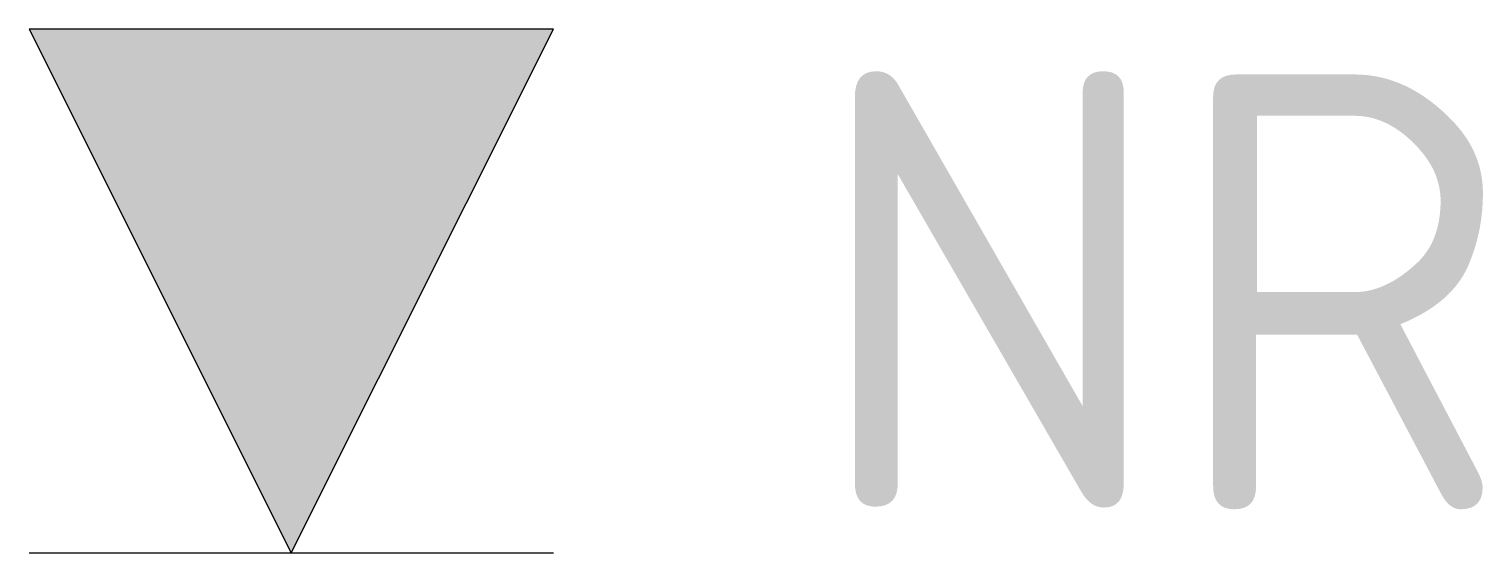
# Model space of a CAD drawing. Extents: x -1.5 to 6.81, y -1.55 to 1.45.
import ezdxf
from ezdxf.enums import TextEntityAlignment as Align

# ---------------------------------------------------------------- set-up
doc = ezdxf.new("R2010")
doc.units = 0
doc.header["$LTSCALE"] = 0.2
doc.styles.add('NLCS-ISO', font='NLCS-ISO.ttf')

msp = doc.modelspace()

# ---------------------------------------------------------------- hatches: boundary and pattern name
msp.add_hatch(color=256).paths.add_polyline_path([(-0.004, -1.5485), (1.496, 1.4515), (-1.504, 1.4515)])

# ---------------------------------------------------------------- linework, layer by layer
at = {"color": 0, "linetype": 'Continuous'}
msp.add_line((-1.504, -1.5485), (1.496, -1.5485), dxfattribs=at)
at = {"color": 0, "linetype": 'Continuous', "flags": 128}
msp.add_lwpolyline([(-0.004, -1.5485), (1.496, 1.4515), (-1.504, 1.4515)], close=True, dxfattribs=at)

# ---------------------------------------------------------------- texts
at = {"style": 'NLCS-ISO'}
msp.add_attdef('NR', text='', height=2.5, dxfattribs=at).set_placement((2.9644, -0.0485), align=Align.MIDDLE_LEFT)

doc.saveas('drawing.dxf')
